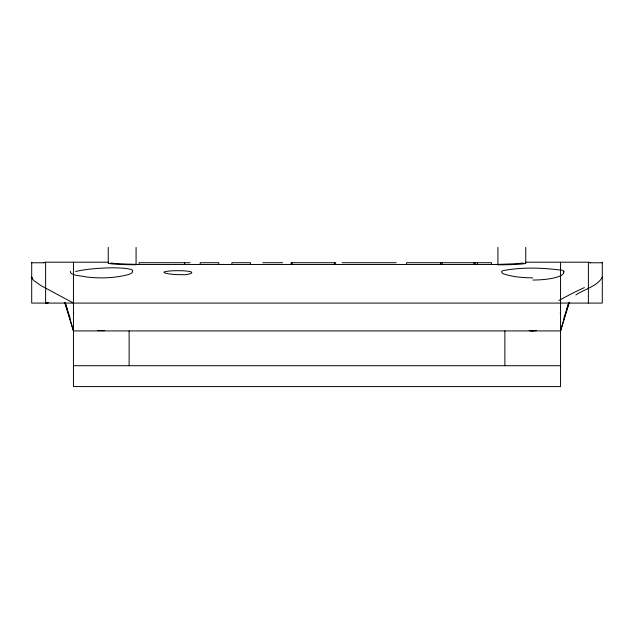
<?xml version="1.0" encoding="UTF-8"?>
<svg xmlns="http://www.w3.org/2000/svg" width="634" height="634" viewBox="0 0 634 634"><rect width="100%" height="100%" fill="white"/><g stroke="black" fill="none" stroke-linecap="round" stroke-linejoin="round"><path stroke-width="0.95" d="M602.3 277.082C597.807 286.116 584.239 289.302 575.878 294.897M64.668 302.347L73.449 330.916L560.551 330.916L568.595 303.543M560.551 330.916L569.332 302.347M566.424 309.86L568.532 303.456M563.895 317.991L569.261 302.283M560.202 313.006L560.551 312.514M70.319 271.312C70.184 275.925 82.016 275.655 85.717 276.884C99.459 278.564 113.589 278.271 127.069 274.91C128.567 274.498 133.56 273.183 132.284 271.336M563.404 272.905L564.014 272.073L563.697 271.328M31.7 262.777L43.627 262.777L45.616 262.199L108.248 262.207M43.627 262.777L45.616 262.199L45.616 303.084L48.105 302.703L45.616 303.084M536.34 330.623L532.719 330.916M104.753 330.647L97.66 330.623M525.752 262.207L588.384 262.199L590.373 262.777L602.3 262.777M190.097 262.722L139.1 262.722L139.1 264.576M262.777 262.722L282.613 262.722M342.186 262.722L396.187 262.722M136.08 264.465L497.92 264.465M73.449 365.707L560.551 365.707M532.719 277.874C523.399 277.755 513.936 277.098 504.989 274.316C503.245 274.173 499.6 271.717 502.778 270.71C521.679 267.041 541.499 267.675 560.551 270.084M590.373 262.841L588.384 262.199L588.384 303.084M73.449 303.084L40.917 285.577L33.974 280.711L32.279 278.778L31.7 277.082L32.017 278.286M73.449 312.514L73.798 313.006M64.739 302.283L70.105 317.991M65.468 303.456L67.576 309.86M65.389 303.543L73.449 330.916M602.3 262.199L602.3 303.084L31.7 303.084L31.7 262.199M560.551 262.199L560.551 386.582L73.449 386.582L73.449 262.199M525.752 247.418L525.752 263.07M504.878 330.916L504.878 365.707M497.92 247.418L497.92 264.814A27.856 1.656 0 0 0 525.634 263.007M491.485 264.576L491.485 262.722L406.545 262.722L406.545 264.576M477.426 262.722L477.426 264.576M475.088 262.722L475.088 264.576M473.994 262.722L473.994 264.576M442.096 262.722L442.096 264.576M440.622 262.722L440.622 264.576M335.64 264.576L335.64 262.722L291.069 262.722L291.069 264.576M334.364 262.722L334.364 264.576M292.115 262.722L292.115 264.576M250.509 264.576L250.509 262.722L231.87 262.722L231.87 264.576M218.833 264.576L218.833 262.722L200.193 262.722L200.193 264.576M184.668 262.722L184.668 264.576M136.08 247.418L136.08 264.814M129.122 330.916L129.122 365.707M108.248 247.418L108.248 263.07M523.486 263.023A27.856 1.189 -1.4 0 1 497.92 264.362M136.072 264.727A27.841 1.656 0 0 1 108.398 263.237M136.08 264.362A27.856 1.189 1.4 0 1 110.514 263.023M75.573 271.542A31.494 4.47 -3.3 0 1 112.163 267.841A31.494 4.47 -3.3 0 1 132.593 271.297M561.352 269.989A31.621 4.493 -3.3 0 1 563.903 271.297M563.666 272.937A31.431 7.648 0 0 1 532.877 280.046M532.711 330.972A22.293 19.939 0 0 1 529.192 330.647M558.942 300.468A52.503 6.903 -29 0 1 584.35 287.606M164.372 272.01A13.972 1.807 0.1 0 1 171.941 270.837A13.924 1.688 0 0 1 191.674 272.263A14.392 2.14 -1.8 0 1 191.523 272.747M182.893 274.641A14.027 2.084 1.7 0 1 164.024 272.002M191.682 272.747A14.099 2.504 -0.1 0 1 183.503 274.863"/></g></svg>
